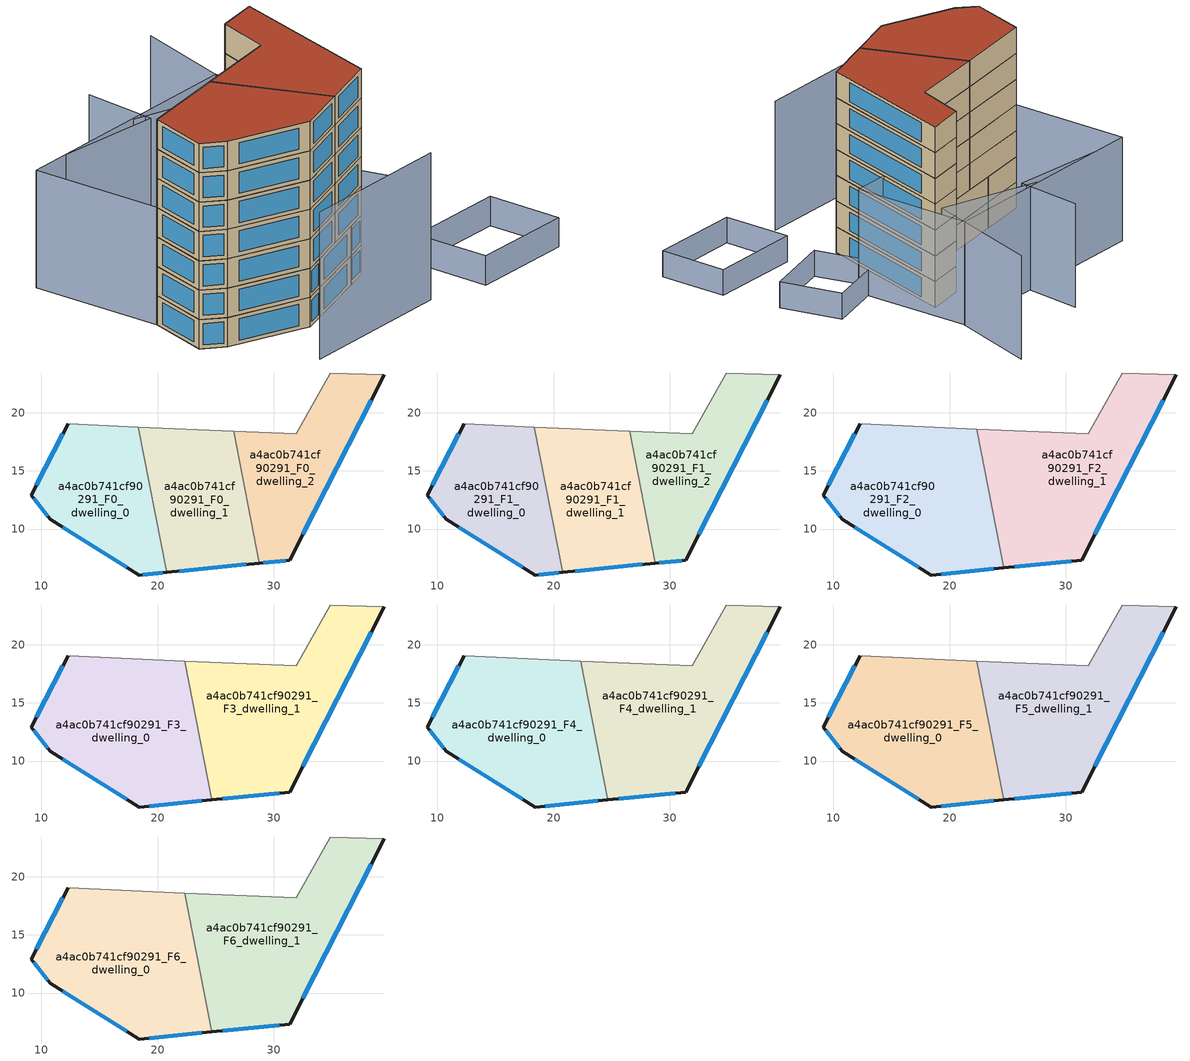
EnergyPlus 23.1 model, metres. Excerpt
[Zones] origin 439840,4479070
a4ac0b741cf90291_F0_dwelling_0
 floor ground (EU_floor_Construction): 20.76,6.28 18.33,18.78 12.29,19.04 9.1,12.93 10.76,10.83 18.41,6.05 z0
 wall outside (EU_wall_Construction): 20.76,6.28 18.41,6.05 10.76,10.83 9.1,12.93 12.29,19.04 z0:3
 wall adiabatic (EU_wall_Construction): 12.29,19.04 18.33,18.78 z0:3
 wall to a4ac0b741cf90291_F0_dwelling_1 (EU_wall_Construction): 18.33,18.78 20.76,6.28 z0:3
 window (EU_Window_Construction): 9.55,13.78 11.85,18.19 / 20.44,6.25 18.74,6.08 / 17.35,6.71 11.82,10.16 / 10.53,11.12 9.33,12.64 z0.42:2.58
a4ac0b741cf90291_F0_dwelling_1
 floor ground (EU_floor_Construction): 28.73,7.06 26.53,18.42 18.33,18.78 20.76,6.28 z0
 wall outside (EU_wall_Construction): 28.73,7.06 20.76,6.28 z0:3
 wall to a4ac0b741cf90291_F0_dwelling_2 (EU_wall_Construction): 26.53,18.42 28.73,7.06 z0:3
 wall adiabatic (EU_wall_Construction): 18.33,18.78 26.53,18.42 z0:3
 window (EU_Window_Construction): 27.63,6.95 21.87,6.39 z0.42:2.58
a4ac0b741cf90291_F0_dwelling_2
 floor ground (EU_floor_Construction): 31.37,7.32 39.51,23.27 34.83,23.42 31.91,18.18 26.53,18.42 28.73,7.06 z0
 wall outside (EU_wall_Construction): 39.51,23.27 31.37,7.32 28.73,7.06 z0:3
 wall adiabatic (EU_wall_Construction): 26.53,18.42 31.91,18.18 34.83,23.42 39.51,23.27 z0:3
 window (EU_Window_Construction): 31,7.29 29.1,7.1 / 38.38,21.06 32.5,9.54 z0.42:2.58
a4ac0b741cf90291_F1_dwelling_0
 floor to a4ac0b741cf90291_F0_dwelling_0 (EU_floor_Construction): 20.76,6.28 18.33,18.78 12.29,19.04 9.1,12.93 10.76,10.83 18.41,6.05 z3
 wall outside (EU_wall_Construction): 20.76,6.28 18.41,6.05 10.76,10.83 9.1,12.93 12.29,19.04 z3:6
 wall adiabatic (EU_wall_Construction): 12.29,19.04 18.33,18.78 z3:6
 wall to a4ac0b741cf90291_F1_dwelling_1 (EU_wall_Construction): 18.33,18.78 20.76,6.28 z3:6
 window (EU_Window_Construction): 9.55,13.78 11.85,18.19 / 20.44,6.25 18.74,6.08 / 17.35,6.71 11.82,10.16 / 10.53,11.12 9.33,12.64 z3.42:5.58
a4ac0b741cf90291_F1_dwelling_1
 floor to a4ac0b741cf90291_F0_dwelling_1 (EU_floor_Construction): 28.73,7.06 26.53,18.42 18.33,18.78 20.76,6.28 z3
 wall outside (EU_wall_Construction): 28.73,7.06 20.76,6.28 z3:6
 wall to a4ac0b741cf90291_F1_dwelling_2 (EU_wall_Construction): 26.53,18.42 28.73,7.06 z3:6
 wall adiabatic (EU_wall_Construction): 18.33,18.78 26.53,18.42 z3:6
 window (EU_Window_Construction): 27.63,6.95 21.87,6.39 z3.42:5.58
 ceiling adiabatic (EU_roof_Construction): 26.53,18.42 28.73,7.06 20.76,6.28 18.33,18.78 z6
a4ac0b741cf90291_F1_dwelling_2
 floor to a4ac0b741cf90291_F0_dwelling_2 (EU_floor_Construction): 31.37,7.32 39.51,23.27 34.83,23.42 31.91,18.18 26.53,18.42 28.73,7.06 z3
 wall outside (EU_wall_Construction): 39.51,23.27 31.37,7.32 28.73,7.06 z3:6
 wall adiabatic (EU_wall_Construction): 26.53,18.42 31.91,18.18 34.83,23.42 39.51,23.27 z3:6
 window (EU_Window_Construction): 31,7.29 29.1,7.1 / 38.38,21.06 32.5,9.54 z3.42:5.58
a4ac0b741cf90291_F2_dwelling_0
 floor to a4ac0b741cf90291_F1_dwelling_0 (EU_floor_Construction): 20.76,6.28 18.33,18.78 12.29,19.04 9.1,12.93 10.76,10.83 18.41,6.05 z6
 floor adiabatic (EU_floor_Construction): 24.65,6.66 22.33,18.6 18.33,18.78 20.76,6.28 z6
 wall outside (EU_wall_Construction): 24.65,6.66 18.41,6.05 10.76,10.83 9.1,12.93 12.29,19.04 z6:9
 wall adiabatic (EU_wall_Construction): 12.29,19.04 22.33,18.6 z6:9
 wall to a4ac0b741cf90291_F2_dwelling_1 (EU_wall_Construction): 22.33,18.6 24.65,6.66 z6:9
 window (EU_Window_Construction): 9.55,13.78 11.85,18.19 / 23.79,6.58 19.28,6.13 / 17.35,6.71 11.82,10.16 / 10.53,11.12 9.33,12.64 z6.42:8.58
a4ac0b741cf90291_F2_dwelling_1
 floor to a4ac0b741cf90291_F1_dwelling_2 (EU_floor_Construction): 31.37,7.32 39.51,23.27 34.83,23.42 31.91,18.18 26.53,18.42 28.73,7.06 z6
 floor adiabatic (EU_floor_Construction): 28.73,7.06 26.53,18.42 22.33,18.6 24.65,6.66 z6
 wall outside (EU_wall_Construction): 39.51,23.27 31.37,7.32 24.65,6.66 z6:9
 wall adiabatic (EU_wall_Construction): 22.33,18.6 31.91,18.18 34.83,23.42 39.51,23.27 z6:9
 window (EU_Window_Construction): 30.44,7.23 25.58,6.75 / 38.38,21.06 32.5,9.54 z6.42:8.58
a4ac0b741cf90291_F3_dwelling_0
 floor to a4ac0b741cf90291_F2_dwelling_0 (EU_floor_Construction): 24.65,6.66 22.33,18.6 12.29,19.04 9.1,12.93 10.76,10.83 18.41,6.05 z9
 wall outside (EU_wall_Construction): 24.65,6.66 18.41,6.05 10.76,10.83 9.1,12.93 12.29,19.04 z9:12
 wall adiabatic (EU_wall_Construction): 12.29,19.04 22.33,18.6 z9:12
 wall to a4ac0b741cf90291_F3_dwelling_1 (EU_wall_Construction): 22.33,18.6 24.65,6.66 z9:12
 window (EU_Window_Construction): 9.55,13.78 11.85,18.19 / 23.79,6.58 19.28,6.13 / 17.35,6.71 11.82,10.16 / 10.53,11.12 9.33,12.64 z9.42:11.58
a4ac0b741cf90291_F3_dwelling_1
 floor to a4ac0b741cf90291_F2_dwelling_1 (EU_floor_Construction): 31.37,7.32 39.51,23.27 34.83,23.42 31.91,18.18 22.33,18.6 24.65,6.66 z9
 wall outside (EU_wall_Construction): 39.51,23.27 31.37,7.32 24.65,6.66 z9:12
 wall adiabatic (EU_wall_Construction): 22.33,18.6 31.91,18.18 34.83,23.42 39.51,23.27 z9:12
 window (EU_Window_Construction): 30.44,7.23 25.58,6.75 / 38.38,21.06 32.5,9.54 z9.42:11.58
a4ac0b741cf90291_F4_dwelling_0
 floor to a4ac0b741cf90291_F3_dwelling_0 (EU_floor_Construction): 24.65,6.66 22.33,18.6 12.29,19.04 9.1,12.93 10.76,10.83 18.41,6.05 z12
 wall outside (EU_wall_Construction): 24.65,6.66 18.41,6.05 10.76,10.83 9.1,12.93 12.29,19.04 z12:15
 wall adiabatic (EU_wall_Construction): 12.29,19.04 22.33,18.6 z12:15
 wall to a4ac0b741cf90291_F4_dwelling_1 (EU_wall_Construction): 22.33,18.6 24.65,6.66 z12:15
 window (EU_Window_Construction): 9.55,13.78 11.85,18.19 / 23.79,6.58 19.28,6.13 / 17.35,6.71 11.82,10.16 / 10.53,11.12 9.33,12.64 z12.42:14.58
a4ac0b741cf90291_F4_dwelling_1
 floor to a4ac0b741cf90291_F3_dwelling_1 (EU_floor_Construction): 31.37,7.32 39.51,23.27 34.83,23.42 31.91,18.18 22.33,18.6 24.65,6.66 z12
 wall outside (EU_wall_Construction): 39.51,23.27 31.37,7.32 24.65,6.66 z12:15
 wall adiabatic (EU_wall_Construction): 22.33,18.6 31.91,18.18 34.83,23.42 39.51,23.27 z12:15
 window (EU_Window_Construction): 30.44,7.23 25.58,6.75 / 38.38,21.06 32.5,9.54 z12.42:14.58
a4ac0b741cf90291_F5_dwelling_0
 floor to a4ac0b741cf90291_F4_dwelling_0 (EU_floor_Construction): 24.65,6.66 22.33,18.6 12.29,19.04 9.1,12.93 10.76,10.83 18.41,6.05 z15
 wall outside (EU_wall_Construction): 24.65,6.66 18.41,6.05 10.76,10.83 9.1,12.93 12.29,19.04 z15:18
 wall adiabatic (EU_wall_Construction): 12.29,19.04 22.33,18.6 z15:18
 wall to a4ac0b741cf90291_F5_dwelling_1 (EU_wall_Construction): 22.33,18.6 24.65,6.66 z15:18
 window (EU_Window_Construction): 9.55,13.78 11.85,18.19 / 23.79,6.58 19.28,6.13 / 17.35,6.71 11.82,10.16 / 10.53,11.12 9.33,12.64 z15.42:17.58
a4ac0b741cf90291_F5_dwelling_1
 floor to a4ac0b741cf90291_F4_dwelling_1 (EU_floor_Construction): 31.37,7.32 39.51,23.27 34.83,23.42 31.91,18.18 22.33,18.6 24.65,6.66 z15
 wall outside (EU_wall_Construction): 39.51,23.27 31.37,7.32 24.65,6.66 z15:18
 wall adiabatic (EU_wall_Construction): 22.33,18.6 31.91,18.18 34.83,23.42 39.51,23.27 z15:18
 window (EU_Window_Construction): 30.44,7.23 25.58,6.75 / 38.38,21.06 32.5,9.54 z15.42:17.58
a4ac0b741cf90291_F6_dwelling_0
 floor to a4ac0b741cf90291_F5_dwelling_0 (EU_floor_Construction): 24.65,6.66 22.33,18.6 12.29,19.04 9.1,12.93 10.76,10.83 18.41,6.05 z18
 wall outside (EU_wall_Construction): 24.65,6.66 18.41,6.05 10.76,10.83 9.1,12.93 12.29,19.04 z18:21
 wall adiabatic (EU_wall_Construction): 12.29,19.04 22.33,18.6 z18:21
 wall to a4ac0b741cf90291_F6_dwelling_1 (EU_wall_Construction): 22.33,18.6 24.65,6.66 z18:21
 window (EU_Window_Construction): 9.55,13.78 11.85,18.19 / 23.79,6.58 19.28,6.13 / 17.35,6.71 11.82,10.16 / 10.53,11.12 9.33,12.64 z18.42:20.58
 roof outside (EU_roof_Construction): 22.33,18.6 24.65,6.66 18.41,6.05 10.76,10.83 9.1,12.93 12.29,19.04 z21
a4ac0b741cf90291_F6_dwelling_1
 floor to a4ac0b741cf90291_F5_dwelling_1 (EU_floor_Construction): 31.37,7.32 39.51,23.27 34.83,23.42 31.91,18.18 22.33,18.6 24.65,6.66 z18
 wall outside (EU_wall_Construction): 39.51,23.27 31.37,7.32 24.65,6.66 z18:21
 wall adiabatic (EU_wall_Construction): 22.33,18.6 31.91,18.18 34.83,23.42 39.51,23.27 z18:21
 window (EU_Window_Construction): 30.44,7.23 25.58,6.75 / 38.38,21.06 32.5,9.54 z18.42:20.58
 roof outside (EU_roof_Construction): 39.51,23.27 31.37,7.32 24.65,6.66 22.33,18.6 31.91,18.18 34.83,23.42 z21
shading: 12.19,1.89 29.12,-1.11 z0:15; 45.4,-6.21 34.43,-4.18 / 34.43,-4.18 35.9,3.76 / 35.9,3.76 46.87,1.74 / 46.87,1.74 45.4,-6.21 / 37.56,15.35 46.63,15.87 / 46.63,15.87 47.05,8.57 / 47.05,8.57 37.98,8.05 / 37.98,8.05 37.56,15.35 z0:3; 47.31,37.58 40.05,24.37 / 40.05,24.37 29.38,30.23 / 32.57,36.48 30.38,28.93 / 30.38,28.93 19.26,32.15 / 14.74,32.95 42.11,28.13 / 42.11,28.13 39.66,14.22 / 39.66,14.22 12.29,19.04 / 12.29,19.04 14.74,32.95 z0:12
[Building]
EU S2 Campaign: North Axis=0; Terrain=City; Solar Distribution=FullExterior
[Site:Location]
Madrid: Latitude=40.5; Longitude=-3.5; Time Zone=1; Elevation=609
[SizingPeriod:WeatherFileDays]
AnnualSizingPeriod: Begin Month=1; Begin Day of Month=1; End Month=12; End Day of Month=31; Day of Week for Start Day=Monday; Use Weather File Daylight Saving Period=No; Use Weather File Rain and Snow Indicators=No
[MATERIAL]
EU_InternalMass_Material: Roughness=MediumRough; Thickness=0.1; Conductivity=1; Density=1800; Specific Heat=900; Thermal Absorptance=0.9; Solar Absorptance=0.7; Visible Absorptance=0.7
[MATERIAL:NOMASS] Roughness=MediumRough; Thermal Absorptance=0.9; Solar Absorptance=0.7; Visible Absorptance=0.7
Name | Thermal Resistance
EU_wall_NoMass | 1.60022
EU_roof_NoMass | 1.57597
EU_floor_NoMass | 0.470652
[WINDOWMATERIAL:SIMPLEGLAZINGSYSTEM]
EU_Window_SimpleGlazing: UFactor=3.28802; Solar Heat Gain Coefficient=0.85; Visible Transmittance=0.85
[CONSTRUCTION]
EU_wall_Construction: EU_wall_NoMass
EU_roof_Construction: EU_roof_NoMass
EU_floor_Construction: EU_floor_NoMass
EU_InternalMass_Construction: EU_InternalMass_Material
EU_Window_Construction: EU_Window_SimpleGlazing
[ZONE] Type=1; Multiplier=1; Ceiling Height=autocalculate; Floor Area=autocalculate; Part of Total Floor Area=Yes
Name | Volume
a4ac0b741cf90291_F0_dwelling_0; a4ac0b741cf90291_F1_dwelling_0 | 290.715
a4ac0b741cf90291_F2_dwelling_0; a4ac0b741cf90291_F3_dwelling_0; a4ac0b741cf90291_F4_dwelling_0; a4ac0b741cf90291_F5_dwelling_0; a4ac0b741cf90291_F6_dwelling_0 | 436.069
a4ac0b741cf90291_F0_dwelling_1; a4ac0b741cf90291_F1_dwelling_1 | 290.717
a4ac0b741cf90291_F2_dwelling_1; a4ac0b741cf90291_F3_dwelling_1; a4ac0b741cf90291_F4_dwelling_1; a4ac0b741cf90291_F5_dwelling_1; a4ac0b741cf90291_F6_dwelling_1 | 436.075
a4ac0b741cf90291_F0_dwelling_2; a4ac0b741cf90291_F1_dwelling_2 | 290.727
[INTERNALMASS] Construction=EU_InternalMass_Construction
Name | Zone or ZoneList | Surface Area
a4ac0b741cf90291_F0_dwelling_0_EU_InternalMass | a4ac0b741cf90291_F0_dwelling_0 | 96.905
a4ac0b741cf90291_F0_dwelling_1_EU_InternalMass | a4ac0b741cf90291_F0_dwelling_1 | 96.9054
a4ac0b741cf90291_F0_dwelling_2_EU_InternalMass | a4ac0b741cf90291_F0_dwelling_2 | 96.9089
a4ac0b741cf90291_F1_dwelling_0_EU_InternalMass | a4ac0b741cf90291_F1_dwelling_0 | 96.905
a4ac0b741cf90291_F1_dwelling_1_EU_InternalMass | a4ac0b741cf90291_F1_dwelling_1 | 96.9054
a4ac0b741cf90291_F1_dwelling_2_EU_InternalMass | a4ac0b741cf90291_F1_dwelling_2 | 96.9089
a4ac0b741cf90291_F2_dwelling_0_EU_InternalMass | a4ac0b741cf90291_F2_dwelling_0 | 145.356
a4ac0b741cf90291_F2_dwelling_1_EU_InternalMass | a4ac0b741cf90291_F2_dwelling_1 | 145.359
a4ac0b741cf90291_F3_dwelling_0_EU_InternalMass | a4ac0b741cf90291_F3_dwelling_0 | 145.356
a4ac0b741cf90291_F3_dwelling_1_EU_InternalMass | a4ac0b741cf90291_F3_dwelling_1 | 145.359
a4ac0b741cf90291_F4_dwelling_0_EU_InternalMass | a4ac0b741cf90291_F4_dwelling_0 | 145.356
a4ac0b741cf90291_F4_dwelling_1_EU_InternalMass | a4ac0b741cf90291_F4_dwelling_1 | 145.359
a4ac0b741cf90291_F5_dwelling_0_EU_InternalMass | a4ac0b741cf90291_F5_dwelling_0 | 145.356
a4ac0b741cf90291_F5_dwelling_1_EU_InternalMass | a4ac0b741cf90291_F5_dwelling_1 | 145.359
a4ac0b741cf90291_F6_dwelling_0_EU_InternalMass | a4ac0b741cf90291_F6_dwelling_0 | 145.356
a4ac0b741cf90291_F6_dwelling_1_EU_InternalMass | a4ac0b741cf90291_F6_dwelling_1 | 145.359
[OTHEREQUIPMENT] Fuel Type=Electricity; Design Level Calculation Method=Watts/Area; Power per Zone Floor Area=1; Fraction Latent=0; Fraction Radiant=0; Fraction Lost=0; Carbon Dioxide Generation Rate=0; EndUse Subcategory=EU_Step8_InternalGains
Name | Zone or ZoneList or Space or SpaceList | Schedule
EU_Step8_InternalGain_a4ac0b741cf90291_F0_dwelling_0_f000 | a4ac0b741cf90291_F0_dwelling_0 | EU_Step8_GainSchedule_a4ac0b741cf90291_F0_dwelling_0_f000
EU_Step8_InternalGain_a4ac0b741cf90291_F0_dwelling_1_f000 | a4ac0b741cf90291_F0_dwelling_1 | EU_Step8_GainSchedule_a4ac0b741cf90291_F0_dwelling_1_f000
EU_Step8_InternalGain_a4ac0b741cf90291_F0_dwelling_2_f000 | a4ac0b741cf90291_F0_dwelling_2 | EU_Step8_GainSchedule_a4ac0b741cf90291_F0_dwelling_2_f000
EU_Step8_InternalGain_a4ac0b741cf90291_F1_dwelling_0_f000 | a4ac0b741cf90291_F1_dwelling_0 | EU_Step8_GainSchedule_a4ac0b741cf90291_F1_dwelling_0_f000
EU_Step8_InternalGain_a4ac0b741cf90291_F1_dwelling_1_f000 | a4ac0b741cf90291_F1_dwelling_1 | EU_Step8_GainSchedule_a4ac0b741cf90291_F1_dwelling_1_f000
EU_Step8_InternalGain_a4ac0b741cf90291_F1_dwelling_2_f000 | a4ac0b741cf90291_F1_dwelling_2 | EU_Step8_GainSchedule_a4ac0b741cf90291_F1_dwelling_2_f000
EU_Step8_InternalGain_a4ac0b741cf90291_F2_dwelling_0_f000 | a4ac0b741cf90291_F2_dwelling_0 | EU_Step8_GainSchedule_a4ac0b741cf90291_F2_dwelling_0_f000
EU_Step8_InternalGain_a4ac0b741cf90291_F2_dwelling_1_f000 | a4ac0b741cf90291_F2_dwelling_1 | EU_Step8_GainSchedule_a4ac0b741cf90291_F2_dwelling_1_f000
EU_Step8_InternalGain_a4ac0b741cf90291_F3_dwelling_0_f000 | a4ac0b741cf90291_F3_dwelling_0 | EU_Step8_GainSchedule_a4ac0b741cf90291_F3_dwelling_0_f000
EU_Step8_InternalGain_a4ac0b741cf90291_F3_dwelling_1_f000 | a4ac0b741cf90291_F3_dwelling_1 | EU_Step8_GainSchedule_a4ac0b741cf90291_F3_dwelling_1_f000
EU_Step8_InternalGain_a4ac0b741cf90291_F4_dwelling_0_f000 | a4ac0b741cf90291_F4_dwelling_0 | EU_Step8_GainSchedule_a4ac0b741cf90291_F4_dwelling_0_f000
EU_Step8_InternalGain_a4ac0b741cf90291_F4_dwelling_1_f000 | a4ac0b741cf90291_F4_dwelling_1 | EU_Step8_GainSchedule_a4ac0b741cf90291_F4_dwelling_1_f000
EU_Step8_InternalGain_a4ac0b741cf90291_F5_dwelling_0_f000 | a4ac0b741cf90291_F5_dwelling_0 | EU_Step8_GainSchedule_a4ac0b741cf90291_F5_dwelling_0_f000
EU_Step8_InternalGain_a4ac0b741cf90291_F5_dwelling_1_f000 | a4ac0b741cf90291_F5_dwelling_1 | EU_Step8_GainSchedule_a4ac0b741cf90291_F5_dwelling_1_f000
EU_Step8_InternalGain_a4ac0b741cf90291_F6_dwelling_0_f000 | a4ac0b741cf90291_F6_dwelling_0 | EU_Step8_GainSchedule_a4ac0b741cf90291_F6_dwelling_0_f000
EU_Step8_InternalGain_a4ac0b741cf90291_F6_dwelling_1_f000 | a4ac0b741cf90291_F6_dwelling_1 | EU_Step8_GainSchedule_a4ac0b741cf90291_F6_dwelling_1_f000
[ZONEVENTILATION:DESIGNFLOWRATE] Schedule=EU_AlwaysOn; Design Flow Rate Calculation Method=AirChanges/Hour; Air Changes per Hour=0.480704; Ventilation Type=Natural; Fan Pressure Rise=0; Fan Total Efficiency=1; Constant Term Coefficient=1; Temperature Term Coefficient=0; Velocity Term Coefficient=0; Velocity Squared Term Coefficient=0; Minimum Indoor Temperature=-100; Maximum Indoor Temperature=100; Delta Temperature=-100; Minimum Outdoor Temperature=-100; Maximum Outdoor Temperature=100; Maximum Wind Speed=40
Name | Zone or ZoneList or Space or SpaceList
EU_ConstantAir_a4ac0b741cf90291_F0_dwelling_0 | a4ac0b741cf90291_F0_dwelling_0
EU_ConstantAir_a4ac0b741cf90291_F0_dwelling_1 | a4ac0b741cf90291_F0_dwelling_1
EU_ConstantAir_a4ac0b741cf90291_F0_dwelling_2 | a4ac0b741cf90291_F0_dwelling_2
EU_ConstantAir_a4ac0b741cf90291_F1_dwelling_0 | a4ac0b741cf90291_F1_dwelling_0
EU_ConstantAir_a4ac0b741cf90291_F1_dwelling_1 | a4ac0b741cf90291_F1_dwelling_1
EU_ConstantAir_a4ac0b741cf90291_F1_dwelling_2 | a4ac0b741cf90291_F1_dwelling_2
EU_ConstantAir_a4ac0b741cf90291_F2_dwelling_0 | a4ac0b741cf90291_F2_dwelling_0
EU_ConstantAir_a4ac0b741cf90291_F2_dwelling_1 | a4ac0b741cf90291_F2_dwelling_1
EU_ConstantAir_a4ac0b741cf90291_F3_dwelling_0 | a4ac0b741cf90291_F3_dwelling_0
EU_ConstantAir_a4ac0b741cf90291_F3_dwelling_1 | a4ac0b741cf90291_F3_dwelling_1
EU_ConstantAir_a4ac0b741cf90291_F4_dwelling_0 | a4ac0b741cf90291_F4_dwelling_0
EU_ConstantAir_a4ac0b741cf90291_F4_dwelling_1 | a4ac0b741cf90291_F4_dwelling_1
EU_ConstantAir_a4ac0b741cf90291_F5_dwelling_0 | a4ac0b741cf90291_F5_dwelling_0
EU_ConstantAir_a4ac0b741cf90291_F5_dwelling_1 | a4ac0b741cf90291_F5_dwelling_1
EU_ConstantAir_a4ac0b741cf90291_F6_dwelling_0 | a4ac0b741cf90291_F6_dwelling_0
EU_ConstantAir_a4ac0b741cf90291_F6_dwelling_1 | a4ac0b741cf90291_F6_dwelling_1
[HVACTEMPLATE:THERMOSTAT] Constant Heating Setpoint=20; Constant Cooling Setpoint=50
EU_HeatOnly_a4ac0b741cf90291_F0_dwelling_0; EU_HeatOnly_a4ac0b741cf90291_F0_dwelling_1; EU_HeatOnly_a4ac0b741cf90291_F0_dwelling_2; EU_HeatOnly_a4ac0b741cf90291_F1_dwelling_0; EU_HeatOnly_a4ac0b741cf90291_F1_dwelling_1; EU_HeatOnly_a4ac0b741cf90291_F1_dwelling_2; EU_HeatOnly_a4ac0b741cf90291_F2_dwelling_0; EU_HeatOnly_a4ac0b741cf90291_F2_dwelling_1; EU_HeatOnly_a4ac0b741cf90291_F3_dwelling_0; EU_HeatOnly_a4ac0b741cf90291_F3_dwelling_1; EU_HeatOnly_a4ac0b741cf90291_F4_dwelling_0; EU_HeatOnly_a4ac0b741cf90291_F4_dwelling_1; EU_HeatOnly_a4ac0b741cf90291_F5_dwelling_0; EU_HeatOnly_a4ac0b741cf90291_F5_dwelling_1; EU_HeatOnly_a4ac0b741cf90291_F6_dwelling_0; EU_HeatOnly_a4ac0b741cf90291_F6_dwelling_1
[HVACTEMPLATE:ZONE:IDEALLOADSAIRSYSTEM] System Availability Schedule=EU_AlwaysOn; Maximum Heating Supply Air Temperature=50; Minimum Cooling Supply Air Temperature=13; Maximum Heating Supply Air Humidity Ratio=0.0156; Minimum Cooling Supply Air Humidity Ratio=0.0077; Heating Limit=NoLimit; Cooling Limit=NoLimit; Heating Availability Schedule=EU_AlwaysOn; Cooling Availability Schedule=EU_CoolingOff; Dehumidification Control Type=ConstantSensibleHeatRatio; Cooling Sensible Heat Ratio=0.7; Dehumidification Setpoint=60; Humidification Control Type=None; Humidification Setpoint=30; Outdoor Air Method=None; Outdoor Air Flow Rate per Person=0.00944; Outdoor Air Flow Rate per Zone Floor Area=0; Outdoor Air Flow Rate per Zone=0; Demand Controlled Ventilation Type=None; Outdoor Air Economizer Type=NoEconomizer; Heat Recovery Type=None; Sensible Heat Recovery Effectiveness=0.7; Latent Heat Recovery Effectiveness=0.65
Name | Template Thermostat
a4ac0b741cf90291_F0_dwelling_0 | EU_HeatOnly_a4ac0b741cf90291_F0_dwelling_0
a4ac0b741cf90291_F0_dwelling_1 | EU_HeatOnly_a4ac0b741cf90291_F0_dwelling_1
a4ac0b741cf90291_F0_dwelling_2 | EU_HeatOnly_a4ac0b741cf90291_F0_dwelling_2
a4ac0b741cf90291_F1_dwelling_0 | EU_HeatOnly_a4ac0b741cf90291_F1_dwelling_0
a4ac0b741cf90291_F1_dwelling_1 | EU_HeatOnly_a4ac0b741cf90291_F1_dwelling_1
a4ac0b741cf90291_F1_dwelling_2 | EU_HeatOnly_a4ac0b741cf90291_F1_dwelling_2
a4ac0b741cf90291_F2_dwelling_0 | EU_HeatOnly_a4ac0b741cf90291_F2_dwelling_0
a4ac0b741cf90291_F2_dwelling_1 | EU_HeatOnly_a4ac0b741cf90291_F2_dwelling_1
a4ac0b741cf90291_F3_dwelling_0 | EU_HeatOnly_a4ac0b741cf90291_F3_dwelling_0
a4ac0b741cf90291_F3_dwelling_1 | EU_HeatOnly_a4ac0b741cf90291_F3_dwelling_1
a4ac0b741cf90291_F4_dwelling_0 | EU_HeatOnly_a4ac0b741cf90291_F4_dwelling_0
a4ac0b741cf90291_F4_dwelling_1 | EU_HeatOnly_a4ac0b741cf90291_F4_dwelling_1
a4ac0b741cf90291_F5_dwelling_0 | EU_HeatOnly_a4ac0b741cf90291_F5_dwelling_0
a4ac0b741cf90291_F5_dwelling_1 | EU_HeatOnly_a4ac0b741cf90291_F5_dwelling_1
a4ac0b741cf90291_F6_dwelling_0 | EU_HeatOnly_a4ac0b741cf90291_F6_dwelling_0
a4ac0b741cf90291_F6_dwelling_1 | EU_HeatOnly_a4ac0b741cf90291_F6_dwelling_1
[SIZING:ZONE] Zone Cooling Design Supply Air Temperature Input Method=SupplyAirTemperature; Zone Cooling Design Supply Air Temperature=13; Zone Heating Design Supply Air Temperature Input Method=SupplyAirTemperature; Zone Heating Design Supply Air Temperature=50; Zone Cooling Design Supply Air Humidity Ratio=0.008; Zone Heating Design Supply Air Humidity Ratio=0.008; Cooling Design Air Flow Method=DesignDay; Cooling Design Air Flow Rate=0; Cooling Minimum Air Flow per Zone Floor Area=0.000762; Cooling Minimum Air Flow=0; Cooling Minimum Air Flow Fraction=0.2; Heating Design Air Flow Method=DesignDay; Heating Design Air Flow Rate=0; Heating Maximum Air Flow per Zone Floor Area=0.002032; Heating Maximum Air Flow=0.141576; Heating Maximum Air Flow Fraction=0.3; Account for Dedicated Outdoor Air System=No; Dedicated Outdoor Air System Control Strategy=NeutralSupplyAir; Dedicated Outdoor Air Low Setpoint Temperature for Design=autosize; Dedicated Outdoor Air High Setpoint Temperature for Design=autosize; Zone Load Sizing Method=Sensible Load Only No Latent Load; Zone Latent Cooling Design Supply Air Humidity Ratio Input Method=HumidityRatioDifference; Zone Cooling Design Supply Air Humidity Ratio Difference=0.005; Zone Latent Heating Design Supply Air Humidity Ratio Input Method=HumidityRatioDifference; Zone Humidification Design Supply Air Humidity Ratio Difference=0.005
a4ac0b741cf90291_F0_dwelling_0; a4ac0b741cf90291_F0_dwelling_1; a4ac0b741cf90291_F0_dwelling_2; a4ac0b741cf90291_F1_dwelling_0; a4ac0b741cf90291_F1_dwelling_1; a4ac0b741cf90291_F1_dwelling_2; a4ac0b741cf90291_F2_dwelling_0; a4ac0b741cf90291_F2_dwelling_1; a4ac0b741cf90291_F3_dwelling_0; a4ac0b741cf90291_F3_dwelling_1; a4ac0b741cf90291_F4_dwelling_0; a4ac0b741cf90291_F4_dwelling_1; a4ac0b741cf90291_F5_dwelling_0; a4ac0b741cf90291_F5_dwelling_1; a4ac0b741cf90291_F6_dwelling_0; a4ac0b741cf90291_F6_dwelling_1
[SCHEDULE:CONSTANT]
Name | Hourly Value
EU_AlwaysOn | 1
EU_CoolingOff | 0
[SCHEDULE:FILE] Column Number=1; Rows to Skip at Top=0; Number of Hours of Data=8760; Column Separator=Comma; Interpolate to Timestep=No; Minutes per Item=60; Adjust Schedule for Daylight Savings=Yes
Name | File
EU_Step8_GainSchedule_a4ac0b741cf90291_F0_dwelling_0_f000 | ../../schedules/a4ac0b741cf90291/a4ac0b741cf90291_F0_dwelling_0_f000_gain.csv
EU_Step8_GainSchedule_a4ac0b741cf90291_F0_dwelling_1_f000 | ../../schedules/a4ac0b741cf90291/a4ac0b741cf90291_F0_dwelling_1_f000_gain.csv
EU_Step8_GainSchedule_a4ac0b741cf90291_F0_dwelling_2_f000 | ../../schedules/a4ac0b741cf90291/a4ac0b741cf90291_F0_dwelling_2_f000_gain.csv
EU_Step8_GainSchedule_a4ac0b741cf90291_F1_dwelling_0_f000 | ../../schedules/a4ac0b741cf90291/a4ac0b741cf90291_F1_dwelling_0_f000_gain.csv
EU_Step8_GainSchedule_a4ac0b741cf90291_F1_dwelling_1_f000 | ../../schedules/a4ac0b741cf90291/a4ac0b741cf90291_F1_dwelling_1_f000_gain.csv
EU_Step8_GainSchedule_a4ac0b741cf90291_F1_dwelling_2_f000 | ../../schedules/a4ac0b741cf90291/a4ac0b741cf90291_F1_dwelling_2_f000_gain.csv
EU_Step8_GainSchedule_a4ac0b741cf90291_F2_dwelling_0_f000 | ../../schedules/a4ac0b741cf90291/a4ac0b741cf90291_F2_dwelling_0_f000_gain.csv
EU_Step8_GainSchedule_a4ac0b741cf90291_F2_dwelling_1_f000 | ../../schedules/a4ac0b741cf90291/a4ac0b741cf90291_F2_dwelling_1_f000_gain.csv
EU_Step8_GainSchedule_a4ac0b741cf90291_F3_dwelling_0_f000 | ../../schedules/a4ac0b741cf90291/a4ac0b741cf90291_F3_dwelling_0_f000_gain.csv
EU_Step8_GainSchedule_a4ac0b741cf90291_F3_dwelling_1_f000 | ../../schedules/a4ac0b741cf90291/a4ac0b741cf90291_F3_dwelling_1_f000_gain.csv
EU_Step8_GainSchedule_a4ac0b741cf90291_F4_dwelling_0_f000 | ../../schedules/a4ac0b741cf90291/a4ac0b741cf90291_F4_dwelling_0_f000_gain.csv
EU_Step8_GainSchedule_a4ac0b741cf90291_F4_dwelling_1_f000 | ../../schedules/a4ac0b741cf90291/a4ac0b741cf90291_F4_dwelling_1_f000_gain.csv
EU_Step8_GainSchedule_a4ac0b741cf90291_F5_dwelling_0_f000 | ../../schedules/a4ac0b741cf90291/a4ac0b741cf90291_F5_dwelling_0_f000_gain.csv
EU_Step8_GainSchedule_a4ac0b741cf90291_F5_dwelling_1_f000 | ../../schedules/a4ac0b741cf90291/a4ac0b741cf90291_F5_dwelling_1_f000_gain.csv
EU_Step8_GainSchedule_a4ac0b741cf90291_F6_dwelling_0_f000 | ../../schedules/a4ac0b741cf90291/a4ac0b741cf90291_F6_dwelling_0_f000_gain.csv
EU_Step8_GainSchedule_a4ac0b741cf90291_F6_dwelling_1_f000 | ../../schedules/a4ac0b741cf90291/a4ac0b741cf90291_F6_dwelling_1_f000_gain.csv
